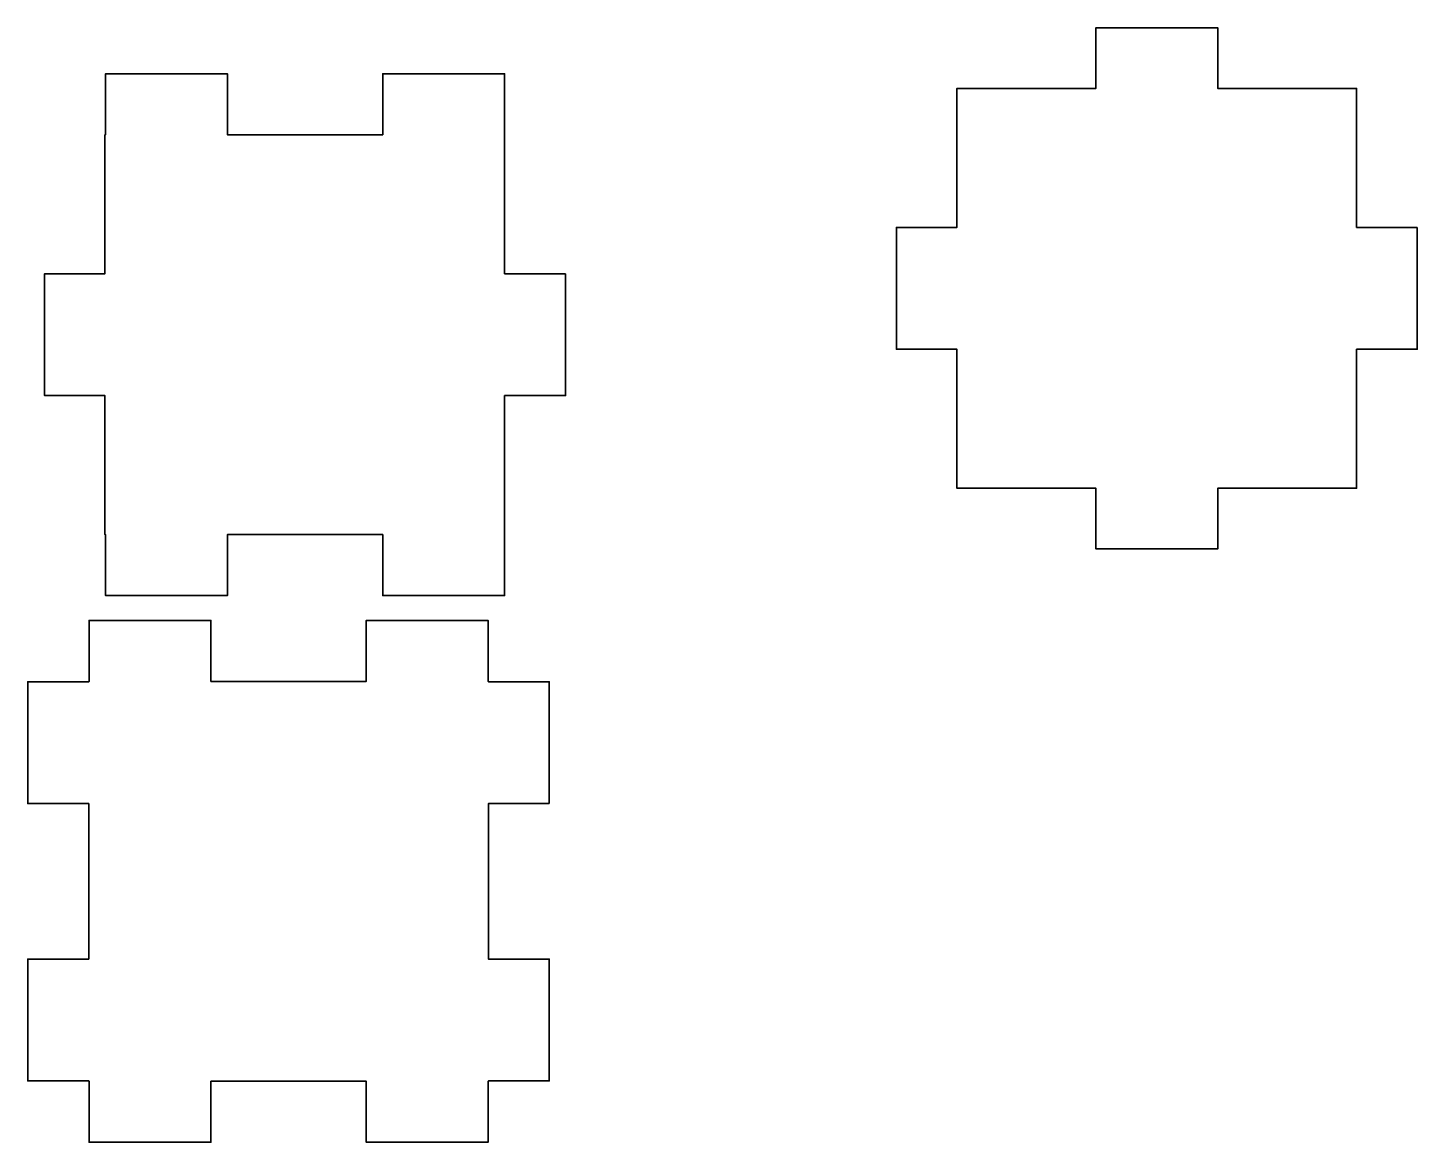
# Model space of a CAD drawing. Header units: inches. Extents: x 0.75 to 4.85, y -3.69 to -0.39.
import ezdxf

# ---------------------------------------------------------------- set-up
doc = ezdxf.new("R2010")
doc.units = ezdxf.units.IN
doc.header["$MEASUREMENT"] = 0
doc.layers.add('Layer 1', color=7, linetype='Continuous')

msp = doc.modelspace()

# ---------------------------------------------------------------- linework, layer by layer
at = {"layer": 'Layer 1', "color": 179, "lineweight": 35, "true_color": 0x231f20}
for points in [[(4.8542, -0.9832), (4.6751, -0.9832), (4.6751, -0.5727), (4.2646, -0.5727), (4.2646, -0.3936), (3.9046, -0.3936), (3.9046, -0.5727), (3.494, -0.5727), (3.494, -0.9832), (3.315, -0.9832), (3.315, -1.3432), (3.494, -1.3432), (3.494, -1.7538), (3.9046, -1.7538), (3.9046, -1.9328), (4.2646, -1.9328), (4.2646, -1.7538), (4.6751, -1.7538), (4.6751, -1.3432), (4.8542, -1.3432), (4.8542, -0.9832)], [(2.3374, -1.12), (2.1574, -1.12), (2.1574, -0.8895), (2.1574, -0.7095), (2.1574, -0.5295), (1.7974, -0.5295), (1.7974, -0.7095), (1.3382, -0.7095), (1.3382, -0.5295), (0.9782, -0.5295), (0.9782, -0.7095), (0.9763, -0.7095), (0.9763, -1.12), (0.7982, -1.12), (0.7982, -1.48), (0.9763, -1.48), (0.9763, -1.8906), (0.9782, -1.8906), (0.9782, -2.0706), (1.3382, -2.0706), (1.3382, -1.8906), (1.7974, -1.8906), (1.7974, -2.0706), (2.1574, -2.0706), (2.1574, -1.8906), (2.1574, -1.7106), (2.1574, -1.48), (2.3374, -1.48), (2.3374, -1.12)], [(2.2895, -2.6851), (2.2895, -2.3251), (2.1095, -2.3251), (2.1095, -2.3242), (2.1085, -2.3242), (2.1085, -2.1442), (1.7485, -2.1442), (1.7485, -2.3242), (1.2893, -2.3242), (1.2893, -2.1442), (0.9293, -2.1442), (0.9293, -2.3242), (0.9284, -2.3242), (0.9284, -2.3251), (0.7484, -2.3251), (0.7484, -2.6851), (0.9284, -2.6851), (0.9284, -3.1443), (0.7484, -3.1443), (0.7484, -3.5043), (0.9284, -3.5043), (0.9284, -3.5053), (0.9293, -3.5053), (0.9293, -3.6853), (1.2893, -3.6853), (1.2893, -3.5053), (1.7485, -3.5053), (1.7485, -3.6853), (2.1085, -3.6853), (2.1085, -3.5053), (2.1095, -3.5053), (2.1095, -3.5043), (2.2895, -3.5043), (2.2895, -3.1443), (2.1095, -3.1443), (2.1095, -2.6851), (2.2895, -2.6851)]]:
    msp.add_lwpolyline(points, dxfattribs=at)

doc.saveas('drawing.dxf')
